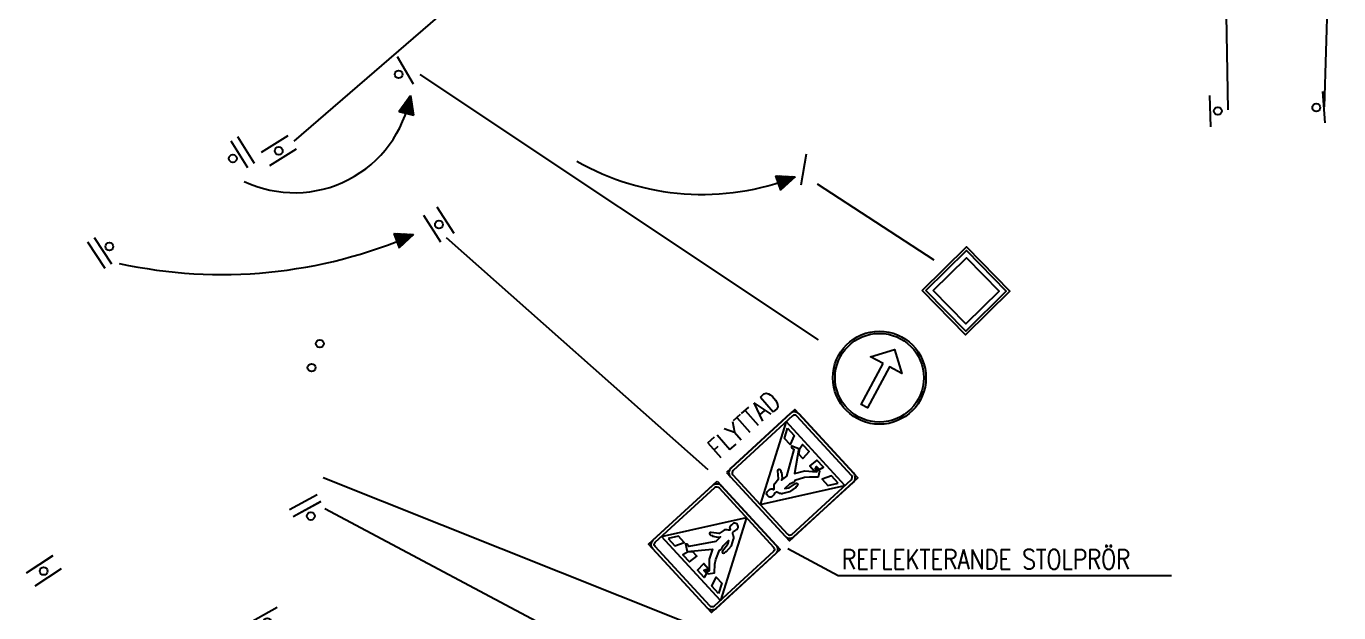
# Model space of a CAD drawing. Header units: metres. Extents: x 148128 to 148845, y 6395399 to 6395651.
# Drawn here: x 148207.2 to 148273.8, y 6395448.2 to 6395477.9 of the extents above; entities that cross this region are included whole.
import ezdxf

# ---------------------------------------------------------------- set-up
doc = ezdxf.new("R2010")
doc.units = ezdxf.units.M
for name, color, linetype in [('M-BEF-SKYLTAR', 4, 'Continuous'), ('M-BEF-SKYLTAR-INMÄTT', 4, 'Continuous'), ('M-SKYLTAR', 3, 'Continuous')]:
    doc.layers.add(name, color=color, linetype=linetype)
doc.styles.add('SIMPLEX8', font='simplex.shx', dxfattribs={"width": 0.8})

# ---------------------------------------------------------------- blocks, each defined once
blk = doc.blocks.new('*U19')
blk.add_line((-0.397, 0.804), (-0.397, -0.796))
blk.add_circle((0, 0), 0.2)
blk = doc.blocks.new('*U18')
for p, q in [((-0.397, 0.804), (-0.397, -0.796)), ((0.397, 0.804), (0.397, -0.796))]:
    blk.add_line(p, q)
blk.add_circle((0, 0), 0.2)
blk = doc.blocks.new('A$C7C2A6BFE')
for points in [[(-1.125, -1.102), (0, 0), (1.102, -1.125), (-0.023, -2.227)], [(-1.032, -1.103), (-0.001, -0.093), (1.009, -1.124), (-0.022, -2.134)], [(-0.846, -1.105), (-0.003, -0.278), (0.824, -1.122), (-0.02, -1.949)]]:
    blk.add_lwpolyline(points, close=True)
blk = doc.blocks.new('A$C075E6345')
at = {"layer": 'M-SKYLTAR'}
h = blk.add_hatch(dxfattribs=at)
h.set_pattern_fill('ANSI31', color=1, scale=0.01, angle=20)
h.paths.add_polyline_path([(0, 0), (0, -1), (0.707, -0.707)])
at = {"layer": 'M-SKYLTAR', "color": 1}
for p, q in [((0, -1), (0, 0)), ((0, 0), (0.707, -0.707)), ((0, -1), (0.707, -0.707))]:
    blk.add_line(p, q, dxfattribs=at)
blk = doc.blocks.new('*U20')
for p, q in [((-0.797, 0.804), (-0.797, -0.796)), ((-0.397, 0.804), (-0.397, -0.796))]:
    blk.add_line(p, q)
blk.add_circle((0, 0), 0.2)
blk = doc.blocks.new('*U48')
at = {"layer": 'M-BEF-SKYLTAR'}
for p, q in [((148208.545, 6395451.049), (148207.204, 6395450.177)), ((148208.979, 6395450.383), (148207.638, 6395449.511))]:
    blk.add_line(p, q, dxfattribs=at)
blk.add_circle((148208.088, 6395450.278), 0.2, dxfattribs=at)
blk = doc.blocks.new('*U50')
at = {"layer": 'M-BEF-SKYLTAR'}
for p, q in [((148219.943, 6395448.433), (148218.55, 6395447.646)), ((148220.334, 6395447.741), (148218.941, 6395446.954))]:
    blk.add_line(p, q, dxfattribs=at)
blk.add_circle((148219.439, 6395447.692), 0.2, dxfattribs=at)
blk = doc.blocks.new('*U51')
at = {"layer": 'M-BEF-SKYLTAR'}
for p, q in [((148221.973, 6395454.153), (148220.567, 6395453.39)), ((148222.164, 6395453.801), (148220.758, 6395453.038))]:
    blk.add_line(p, q, dxfattribs=at)
blk.add_circle((148221.647, 6395453.069), 0.2, dxfattribs=at)
blk = doc.blocks.new('*U60')
at = {"layer": 'M-BEF-SKYLTAR'}
for p, q in [((148210.314, 6395466.988), (148211.192, 6395465.65)), ((148210.649, 6395467.207), (148211.526, 6395465.869))]:
    blk.add_line(p, q, dxfattribs=at)
blk.add_circle((148211.422, 6395466.753), 0.2, dxfattribs=at)

msp = doc.modelspace()

# ---------------------------------------------------------------- linework, layer by layer
at = {"layer": 'M-BEF-SKYLTAR'}
for p, q in [((148222.272, 6395455.034), (148251.29, 6395443.46)), ((148222.356, 6395453.451), (148240.811, 6395443.639))]:
    msp.add_line(p, q, dxfattribs=at)
at = {"layer": 'M-BEF-SKYLTAR-INMÄTT'}
for centre in [(148222.107, 6395461.823), (148222.107, 6395461.823), (148221.686, 6395460.605), (148221.686, 6395460.605)]:
    msp.add_circle(centre, 0.2, dxfattribs=at)
at = {"layer": 'M-SKYLTAR', "color": 1}
for p, q in [((148260.297, 6395506.281), (148220.792, 6395472.101)), ((148273.098, 6395473.842), (148273.822, 6395496.8)), ((148267.862, 6395494.442), (148268.186, 6395473.694)), ((148227.18, 6395475.485), (148247.392, 6395462.025)), ((148247.341, 6395469.941), (148253.277, 6395466.081)), ((148228.525, 6395467.208), (148241.798, 6395455.442))]:
    msp.add_line(p, q, dxfattribs=at)
at = {"layer": 'M-SKYLTAR'}
msp.add_line((148246.542, 6395469.886), (148246.802, 6395471.464), dxfattribs=at)
for points in [[(148250.691, 6395460.819), (148250.051, 6395461.162), (148251.28, 6395461.534), (148251.652, 6395460.304), (148251.012, 6395460.647), (148249.897, 6395458.564), (148249.577, 6395458.736)], [(148242.74, 6395455.289), (148245.939, 6395451.812), (148249.415, 6395455.011), (148246.217, 6395458.487)], [(148245.772, 6395457.864), (148244.455, 6395453.657), (148248.757, 6395454.619)], [(148245.848, 6395457.53), (148246.186, 6395457.162), (148245.976, 6395456.699), (148245.687, 6395457.014)], [(148246.464, 6395456.493), (148246.605, 6395456.707), (148246.943, 6395456.34), (148246.621, 6395455.999), (148246.416, 6395456.221)], [(148247.251, 6395455.43), (148247.315, 6395455.586), (148247.459, 6395455.429), (148247.674, 6395455.546), (148247.336, 6395455.913), (148246.969, 6395455.62), (148247.198, 6395455.371), (148247.288, 6395455.364)], [(148242.271, 6395454.843), (148245.469, 6395451.366), (148241.993, 6395448.167), (148238.794, 6395451.644)], [(148248.415, 6395454.74), (148248.077, 6395455.107), (148247.598, 6395454.937), (148247.887, 6395454.622)], [(148239.452, 6395452.036), (148243.754, 6395452.998), (148242.438, 6395448.791)], [(148239.779, 6395451.932), (148240.117, 6395451.565), (148240.596, 6395451.735), (148240.307, 6395452.05)], [(148240.761, 6395451.232), (148240.536, 6395451.109), (148240.874, 6395450.742), (148241.24, 6395451.035), (148241.036, 6395451.257)], [(148241.755, 6395450.36), (148241.594, 6395450.309), (148241.739, 6395450.152), (148241.605, 6395449.948), (148241.267, 6395450.315), (148241.589, 6395450.656), (148241.818, 6395450.407), (148241.818, 6395450.317)], [(148242.346, 6395449.142), (148242.008, 6395449.509), (148242.218, 6395449.973), (148242.507, 6395449.658)]]:
    msp.add_lwpolyline(points, close=True, dxfattribs=at)
for points in [[(148242.954, 6395455.057), (148245.726, 6395452.044, 0.414214), (148246.171, 6395452.025), (148249.184, 6395454.797, 0.414214), (148249.202, 6395455.242), (148246.43, 6395458.256, 0.414214), (148245.985, 6395458.274), (148242.972, 6395455.502, 0.414214)], [(148243.069, 6395455.163), (148245.842, 6395452.15, 0.414214), (148246.064, 6395452.141), (148249.077, 6395454.913, 0.414214), (148249.086, 6395455.136), (148246.314, 6395458.149, 0.414214), (148246.092, 6395458.158), (148243.079, 6395455.386, 0.414214)], [(148245.533, 6395454.203, -0.07968), (148245.459, 6395454.224, 0.017152), (148245.341, 6395454.272, 0.198416), (148245.275, 6395454.277, 0.096523), (148245.204, 6395454.226, 0.0442), (148245.148, 6395454.14, -0.100027), (148245.054, 6395454.049, -0.278479), (148244.903, 6395454.05, -0.259025), (148244.785, 6395454.208, -0.285135), (148244.865, 6395454.347, 0.086785), (148244.901, 6395454.377, -0.256438), (148245.056, 6395454.461, -0.133973), (148245.101, 6395454.433, 0.36253), (148245.151, 6395454.421, 0.219716), (148245.169, 6395454.449, 0.014621), (148245.16, 6395454.581, -0.057331), (148245.162, 6395454.656, -0.104873), (148245.195, 6395454.72), (148245.386, 6395454.963), (148245.357, 6395455.369), (148245.357, 6395455.374, -0.976671), (148245.499, 6395455.388), (148245.51, 6395455.298), (148245.541, 6395455.295), (148245.572, 6395454.991), (148245.541, 6395454.887), (148245.804, 6395455.097), (148246.173, 6395456.451), (148246.054, 6395456.534), (148246.054, 6395456.629), (148246.419, 6395456.504), (148246.194, 6395455.234), (148246.724, 6395455.366), (148247.312, 6395455.315), (148247.342, 6395455.361), (148247.302, 6395455.433), (148247.33, 6395455.501), (148247.469, 6395455.349), (148247.392, 6395455.037), (148246.954, 6395455.052), (148246.713, 6395455.028), (148246.215, 6395454.872, -0.237041), (148245.994, 6395454.713, 0.133567), (148245.949, 6395454.685), (148245.701, 6395454.468), (148245.921, 6395454.503), (148246.254, 6395454.726, -0.960248), (148246.338, 6395454.61), (148246.27, 6395454.556), (148246.28, 6395454.538), (148245.95, 6395454.294), (148245.598, 6395454.208, -0.087978)], [(148242.484, 6395454.611), (148245.256, 6395451.598, -0.414214), (148245.238, 6395451.153), (148242.225, 6395448.381, -0.414214), (148241.78, 6395448.399), (148239.007, 6395451.412, -0.414214), (148239.026, 6395451.857), (148242.039, 6395454.63, -0.414214)], [(148242.368, 6395454.505), (148245.14, 6395451.491, -0.414214), (148245.131, 6395451.269), (148242.118, 6395448.497, -0.414214), (148241.895, 6395448.506), (148239.123, 6395451.519, -0.414214), (148239.133, 6395451.741), (148242.146, 6395454.514, -0.414214)], [(148243.121, 6395451.97, 0.07968), (148243.105, 6395452.045, -0.017152), (148243.068, 6395452.167, -0.198416), (148243.068, 6395452.232, -0.096523), (148243.125, 6395452.299, -0.0442), (148243.215, 6395452.348, 0.100027), (148243.313, 6395452.435, 0.278479), (148243.325, 6395452.585, 0.259025), (148243.177, 6395452.715, 0.285135), (148243.032, 6395452.647, -0.086785), (148243, 6395452.614, 0.256438), (148242.903, 6395452.466, 0.133973), (148242.927, 6395452.419, -0.36253), (148242.935, 6395452.368, -0.219716), (148242.906, 6395452.353, -0.014621), (148242.775, 6395452.372, 0.057331), (148242.7, 6395452.377, 0.104873), (148242.633, 6395452.35), (148242.376, 6395452.18), (148241.973, 6395452.242), (148241.968, 6395452.243, 0.976671), (148241.942, 6395452.102), (148242.031, 6395452.083), (148242.032, 6395452.052), (148242.331, 6395451.996), (148242.438, 6395452.018), (148242.207, 6395451.774), (148240.827, 6395451.519), (148240.754, 6395451.644), (148240.66, 6395451.652), (148240.754, 6395451.278), (148242.038, 6395451.396), (148241.863, 6395450.879), (148241.865, 6395450.289), (148241.816, 6395450.263), (148241.748, 6395450.309), (148241.678, 6395450.286), (148241.817, 6395450.135), (148242.135, 6395450.186), (148242.156, 6395450.623), (148242.2, 6395450.862), (148242.397, 6395451.345, 0.237041), (148242.574, 6395451.553, -0.133567), (148242.605, 6395451.595), (148242.842, 6395451.825), (148242.789, 6395451.608), (148242.54, 6395451.294, 0.960248), (148242.648, 6395451.201), (148242.707, 6395451.264), (148242.724, 6395451.252), (148242.995, 6395451.561), (148243.11, 6395451.905, 0.087978)]]:
    msp.add_lwpolyline(points, format="xyb", close=True, dxfattribs=at)
at = {"layer": 'M-SKYLTAR', "color": 1, "flags": 128}
msp.add_lwpolyline([(148265.338, 6395450.038), (148248.416, 6395450.038), (148245.866, 6395451.41)], dxfattribs=at)
at = {"layer": 'M-SKYLTAR'}
for radius in [2.362, 2.252]:
    msp.add_circle((148250.509, 6395460.092), radius, dxfattribs=at)
at = {"layer": 'M-SKYLTAR', "color": 1}
for centre, radius, start, end in [((148220.828, 6395475.451), 5.964, 244.60127, 349.99943), ((148241.513, 6395482.268), 12.866, 240.3229, 291.48144), ((148217.13, 6395489.648), 24.315, 257.62586, 293.60855)]:
    msp.add_arc(centre, radius, start, end, dxfattribs=at)

# ---------------------------------------------------------------- block references
at = {"layer": 'M-BEF-SKYLTAR-INMÄTT'}
for name, p, rotation in [('*U20', (148217.691, 6395471.224), 212.2602155317539), ('*U20', (148211.422, 6395466.753), 33.24758577961676), ('*U20', (148221.647, 6395453.069), 298.4779827481927), ('*U18', (148208.088, 6395450.278), 303.0488589525629), ('*U18', (148219.439, 6395447.692), 299.467292364165)]:
    msp.add_blockref(name, p, dxfattribs=dict(at, rotation=rotation))
for name in ['*U60', '*U51', '*U48', '*U50']:
    msp.add_blockref(name, (0, 0), dxfattribs=at)
at = {"layer": 'M-SKYLTAR'}
for name, p, rotation in [('*U19', (148226.106, 6395475.498), 210.3625732740448), ('*U19', (148272.681, 6395473.808), 184.3023228065521), ('A$C075E6345', (148226.701, 6395474.415), 323.9440506894164), ('*U19', (148267.684, 6395473.637), 1.660524287215307), ('*U18', (148220.019, 6395471.611), 302.2539735046886), ('A$C075E6345', (148246.225, 6395470.296), 267.2381061295522), ('*U18', (148228.151, 6395467.868), 212.8473626762149), ('A$C075E6345', (148226.868, 6395467.368), 267.2381061295522)]:
    msp.add_blockref(name, p, dxfattribs=dict(at, rotation=rotation))
at = {"layer": 'M-SKYLTAR', "xscale": 2, "yscale": 2, "zscale": 2}
msp.add_blockref('A$C7C2A6BFE', (148254.931, 6395466.733), dxfattribs=at)

# ---------------------------------------------------------------- texts
at = {"layer": 'M-BEF-SKYLTAR', "style": 'SIMPLEX8', "width": 0.8}
msp.add_text('FLYTTAD', height=1, rotation=41, dxfattribs=at).set_placement((148242.354, 6395455.951))
at = {"layer": 'M-SKYLTAR', "color": 1, "style": 'SIMPLEX8', "width": 0.8}
msp.add_text('REFLEKTERANDE STOLPRÖR', height=1, dxfattribs=at).set_placement((148248.602, 6395450.374))

doc.saveas('drawing.dxf')
